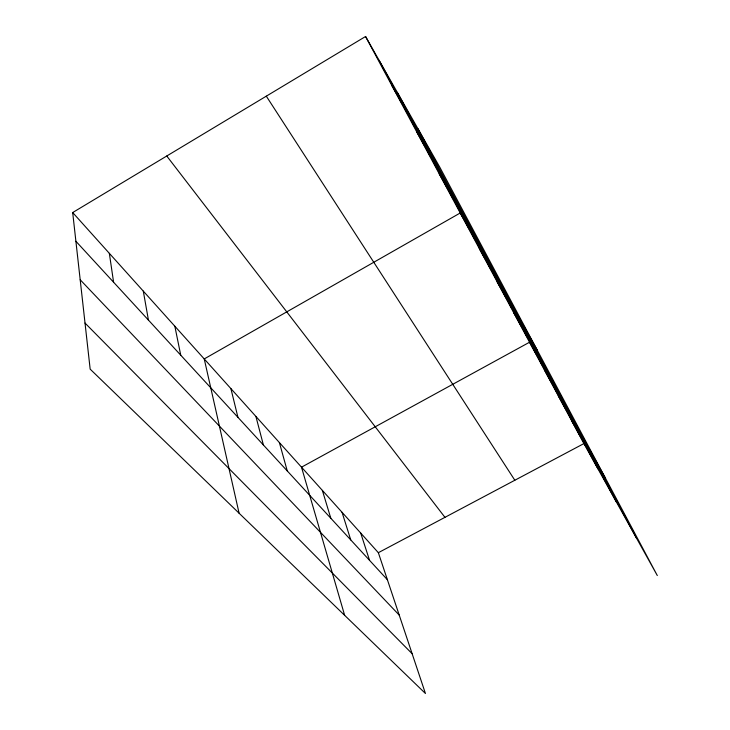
<?xml version="1.0" encoding="UTF-8"?>
<svg xmlns="http://www.w3.org/2000/svg" width="730" height="730" viewBox="0 0 730 730"><rect width="100%" height="100%" fill="white"/><g stroke="black" fill="none" stroke-linecap="round" stroke-linejoin="round"><path stroke-width="1.09" d="M72.69 212.549L378.35 552.692L425.444 693.5L90.164 369.134L72.69 212.549L365.566 36.5L439.761 167.143L657.31 575.55L583.909 443.584L365.566 36.5M378.35 552.692L583.909 443.584M85.018 323.062L412.131 653.697M80.191 279.763L399.21 615.08M75.902 241.274L387.393 579.73M166.759 156.01L444.953 517.342M266.304 96.168L514.832 480.249M392.046 85.866L405.907 110.358M416.511 131.473L430.6 156.457M439.177 173.731L453.43 199.071M537.326 350.291L460.228 212.987L204.236 358.932L239.093 513.217M479.291 248.519L493.708 274.252M497.121 281.771L511.557 307.567M513.838 312.942L528.264 338.747M605.562 478.415L529.551 342.224L301.499 467.182L344.651 615.335M544.334 369.8L558.66 395.487M558.277 395.797L572.53 421.374M571.453 420.352L585.606 445.793M417.815 128.498L636.514 538.156M397.275 92.336L616.375 501.948M379.098 60.316L597.97 468.861M360.693 533.046L369.572 560.375M342.051 512.305L350.747 539.917M322.359 490.387L330.818 518.264M279.389 442.572L287.264 470.932M255.901 416.428L263.393 444.999M230.899 388.606L237.943 417.35M174.844 326.228L180.739 355.191M143.299 291.124L148.436 320.096M109.345 253.337L113.597 282.236"/></g></svg>
